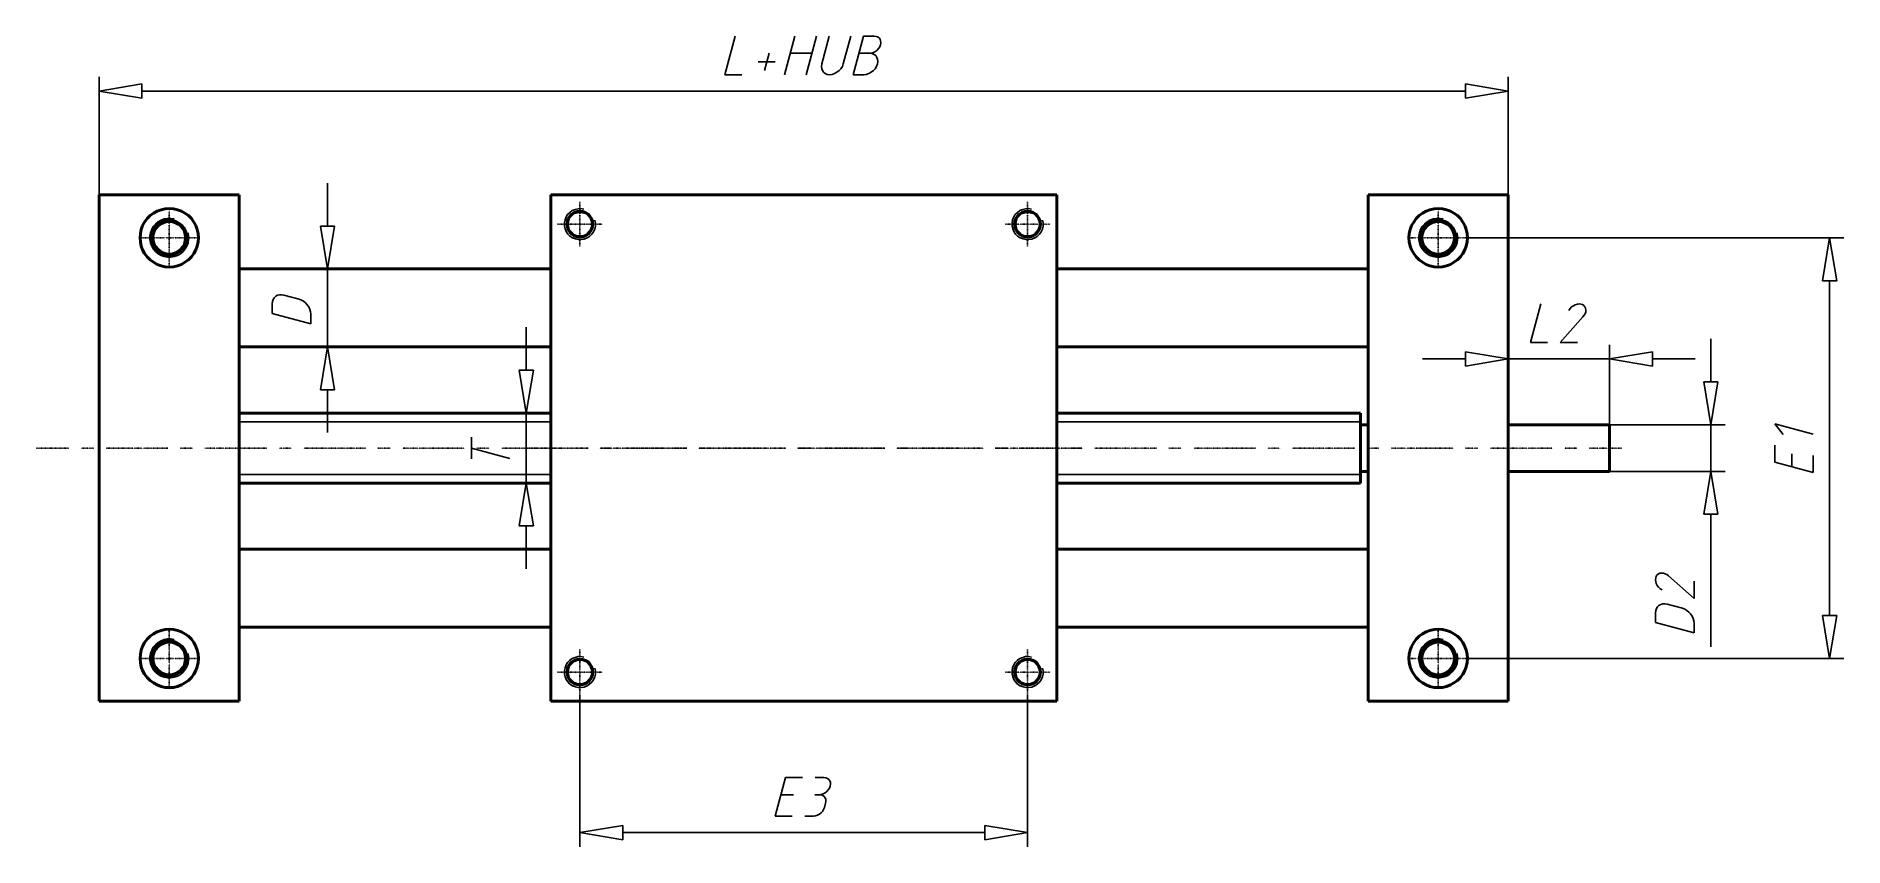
# Model space of a CAD drawing. Header units: millimetres. Extents: x -5579 to 5437, y -2446 to 2491.
import ezdxf

# ---------------------------------------------------------------- set-up
doc = ezdxf.new("R2010")
doc.units = ezdxf.units.MM
doc.linetypes.add('Center', pattern=[1.5, 0.45, -0.5, 0.05, -0.5])
for name, color, linetype, lineweight in [('attrib', 7, 'Continuous', 35), ('center', 4, 'Center', 25), ('dimension', 7, 'Continuous', 25), ('thread', 7, 'Continuous', 25), ('vis', 7, 'Continuous', 50)]:
    doc.layers.add(name, color=color, linetype=linetype, lineweight=lineweight)

msp = doc.modelspace()

# ---------------------------------------------------------------- linework, layer by layer
at = {"layer": 'center'}
for p, q in [((-4768, 1450), (-4768, 1077)), ((-2265, 1483), (-2265, 1209)), ((463, 1483), (463, 1209)), ((2965, 1450), (2965, 1077)), ((-2128, 1346), (-2402, 1346)), ((600, 1346), (326, 1346)), ((-4581, 1263), (-4955, 1263)), ((3152, 1263), (2778, 1263)), ((-5379, -18), (-5579, -18)), ((-5228, -18), (-5304, -18)), ((-4776, -18), (-5153, -18)), ((-4626, -18), (-4701, -18)), ((-4174, -18), (-4551, -18)), ((-4023, -18), (-4099, -18)), ((-3571, -18), (-3948, -18)), ((-3421, -18), (-3496, -18)), ((-2969, -18), (-3345, -18)), ((-2818, -18), (-2894, -18)), ((-2366, -18), (-2743, -18)), ((-2219, -18), (-2597, -18)), ((-2216, -18), (-2291, -18)), ((-2069, -18), (-2144, -18)), ((-1764, -18), (-2140, -18)), ((-1617, -18), (-1993, -18)), ((-1613, -18), (-1689, -18)), ((-1466, -18), (-1542, -18)), ((-1161, -18), (-1538, -18)), ((-1014, -18), (-1391, -18)), ((-1011, -18), (-1086, -18)), ((-864, -18), (-939, -18)), ((-559, -18), (-935, -18)), ((-412, -18), (-788, -18)), ((-408, -18), (-484, -18)), ((-261, -18), (-336, -18)), ((44, -18), (-333, -18)), ((191, -18), (-186, -18)), ((194, -18), (119, -18)), ((341, -18), (266, -18)), ((646, -18), (270, -18)), ((795, -18), (417, -18)), ((797, -18), (722, -18)), ((1249, -18), (872, -18)), ((1399, -18), (1324, -18)), ((1851, -18), (1475, -18)), ((2002, -18), (1927, -18)), ((2454, -18), (2077, -18)), ((2604, -18), (2529, -18)), ((3056, -18), (2680, -18)), ((3207, -18), (3132, -18)), ((3659, -18), (3282, -18)), ((3809, -18), (3734, -18)), ((4085, -18), (3885, -18)), ((-4768, -1112), (-4768, -1485)), ((2965, -1112), (2965, -1485)), ((-4581, -1299), (-4955, -1299)), ((-2265, -1245), (-2265, -1519)), ((463, -1245), (463, -1519)), ((3152, -1299), (2778, -1299)), ((-2128, -1382), (-2402, -1382)), ((600, -1382), (326, -1382))]:
    msp.add_line(p, q, dxfattribs=at)
at = {"layer": 'dimension'}
for p, q in [((-1383, 2256), (-1320, 2491)), ((-955, 2491), (-1018, 2256)), ((-887, 2256), (-824, 2491)), ((-791, 2322), (-746, 2491)), ((-615, 2491), (-661, 2322)), ((-600, 2256), (-537, 2491)), ((-537, 2491), (-472, 2491)), ((-472, 2491), (-461, 2490)), ((-461, 2490), (-451, 2486)), ((-451, 2486), (-442, 2480)), ((-438, 2427), (-445, 2416)), ((-442, 2480), (-436, 2472)), ((-434, 2439), (-438, 2427)), ((-436, 2472), (-433, 2462)), ((-432, 2451), (-434, 2439)), ((-433, 2462), (-432, 2451)), ((-1075, 2335), (-1179, 2335)), ((-1113, 2387), (-1141, 2282)), ((-852, 2387), (-983, 2387)), ((-794, 2307), (-791, 2322)), ((-661, 2322), (-666, 2307)), ((-565, 2387), (-500, 2387)), ((-488, 2388), (-500, 2387)), ((-500, 2387), (-486, 2385)), ((-476, 2392), (-488, 2388)), ((-486, 2385), (-473, 2380)), ((-464, 2398), (-476, 2392)), ((-473, 2380), (-463, 2373)), ((-454, 2406), (-464, 2398)), ((-463, 2373), (-455, 2362)), ((-452, 2322), (-458, 2307)), ((-455, 2362), (-451, 2350)), ((-445, 2416), (-454, 2406)), ((-450, 2336), (-452, 2322)), ((-451, 2350), (-450, 2336)), ((-5195, 2243), (-5195, 1524)), ((-1279, 2256), (-1383, 2256)), ((-792, 2293), (-794, 2307)), ((-788, 2281), (-792, 2293)), ((-780, 2271), (-788, 2281)), ((-770, 2263), (-780, 2271)), ((-758, 2258), (-770, 2263)), ((-744, 2256), (-758, 2258)), ((-729, 2258), (-744, 2256)), ((-714, 2263), (-729, 2258)), ((-699, 2271), (-714, 2263)), ((-686, 2281), (-699, 2271)), ((-675, 2293), (-686, 2281)), ((-666, 2307), (-675, 2293)), ((-535, 2256), (-600, 2256)), ((-520, 2258), (-535, 2256)), ((-505, 2263), (-520, 2258)), ((-490, 2271), (-505, 2263)), ((-477, 2281), (-490, 2271)), ((-466, 2293), (-477, 2281)), ((-458, 2307), (-466, 2293)), ((3392, 2243), (3392, 1524)), ((-4934, 2200), (-5195, 2157)), ((-5195, 2157), (-4934, 2113)), ((-4934, 2113), (-4934, 2200)), ((3131, 2157), (-4934, 2157)), ((3392, 2157), (3131, 2200)), ((3131, 2200), (3131, 2113)), ((3131, 2113), (3392, 2157)), ((-3803, 1595), (-3803, 1334)), ((-3846, 1334), (-3803, 1074)), ((-3760, 1334), (-3846, 1334)), ((-3803, 1074), (-3760, 1334)), ((5437, 1263), (3152, 1263)), ((5350, 1263), (5307, 1002)), ((5394, 1002), (5350, 1263)), ((-3716, 1074), (-4010, 1074)), ((-3803, 599), (-3803, 1074)), ((5307, 1002), (5394, 1002)), ((5350, -1038), (5350, 1002)), ((-4139, 875), (-4135, 887)), ((-4135, 887), (-4128, 898)), ((-4128, 898), (-4119, 907)), ((-4119, 907), (-4109, 913)), ((-4109, 913), (-4096, 916)), ((-4096, 916), (-4083, 916)), ((-4083, 916), (-4069, 914)), ((-4069, 914), (-3977, 890)), ((-3977, 890), (-3963, 884)), ((-3963, 884), (-3950, 877)), ((-4140, 861), (-4139, 875)), ((-4140, 803), (-4140, 861)), ((-3906, 740), (-4140, 803)), ((-3950, 877), (-3937, 867)), ((-3937, 867), (-3927, 855)), ((-3927, 855), (-3918, 842)), ((-3918, 842), (-3911, 827)), ((-3911, 827), (-3907, 813)), ((-3907, 813), (-3906, 799)), ((-3906, 799), (-3906, 740)), ((3527, 625), (3590, 860)), ((3709, 625), (3847, 781)), ((3762, 821), (3769, 832)), ((3769, 832), (3778, 842)), ((3778, 842), (3789, 849)), ((3789, 849), (3800, 855)), ((3800, 855), (3813, 859)), ((3813, 859), (3824, 860)), ((3824, 860), (3835, 859)), ((3835, 859), (3845, 856)), ((3845, 856), (3853, 850)), ((3855, 791), (3847, 781)), ((3853, 850), (3859, 843)), ((3860, 801), (3855, 791)), ((3859, 843), (3863, 834)), ((3864, 812), (3860, 801)), ((3863, 834), (3865, 823)), ((3865, 823), (3864, 812)), ((-2593, 718), (-2593, 457)), ((-3716, 599), (-4010, 599)), ((-3846, 338), (-3803, 599)), ((-3760, 338), (-3803, 599)), ((3131, 569), (3392, 525)), ((3131, 569), (3131, 482)), ((3392, 612), (3392, 484)), ((3631, 625), (3527, 625)), ((3814, 625), (3709, 625)), ((4009, 612), (4009, 125)), ((4270, 569), (4009, 525)), ((4270, 482), (4270, 569)), ((4627, 647), (4627, 386)), ((-2636, 457), (-2593, 196)), ((-2549, 457), (-2636, 457)), ((-2549, 457), (-2593, 196)), ((2870, 525), (3131, 525)), ((3131, 482), (3392, 525)), ((3392, 525), (4009, 525)), ((4009, 525), (4270, 482)), ((4531, 525), (4270, 525)), ((-3846, 338), (-3760, 338)), ((-3803, 77), (-3803, 338)), ((4583, 386), (4627, 125)), ((4670, 386), (4583, 386)), ((4670, 386), (4627, 125)), ((-2679, 196), (-2546, 196)), ((-2593, 196), (-2593, -231)), ((4714, 125), (4009, 125)), ((4627, 125), (4627, -160)), ((5016, 131), (5250, 68)), ((5068, 65), (5016, 131)), ((-2927, 48), (-2927, -83)), ((5016, 1), (5016, -104)), ((-2927, -18), (-2692, -81)), ((5016, -104), (5250, -167)), ((5120, -132), (5120, -53)), ((5250, -167), (5250, -62)), ((4714, -160), (4009, -160)), ((4627, -160), (4583, -421)), ((4670, -421), (4627, -160)), ((-2679, -231), (-2546, -231)), ((-2593, -231), (-2636, -492)), ((-2549, -492), (-2593, -231)), ((4583, -421), (4670, -421)), ((4627, -1229), (4627, -421)), ((-2636, -492), (-2549, -492)), ((-2593, -753), (-2593, -492)), ((4289, -819), (4291, -808)), ((4291, -831), (4289, -819)), ((4291, -808), (4294, -798)), ((4294, -843), (4291, -831)), ((4294, -798), (4300, -790)), ((4300, -854), (4294, -843)), ((4300, -790), (4307, -784)), ((4308, -865), (4300, -854)), ((4307, -784), (4316, -780)), ((4318, -874), (4308, -865)), ((4316, -780), (4326, -779)), ((4329, -881), (4318, -874)), ((4326, -779), (4337, -779)), ((4337, -779), (4348, -783)), ((4348, -783), (4359, -788)), ((4359, -788), (4369, -796)), ((4524, -934), (4369, -796)), ((4524, -829), (4524, -934)), ((4295, -995), (4302, -984)), ((4302, -984), (4310, -976)), ((4310, -976), (4321, -970)), ((4321, -970), (4334, -966)), ((4334, -966), (4347, -966)), ((4347, -966), (4361, -968)), ((4361, -968), (4453, -993)), ((4289, -1021), (4291, -1007)), ((4289, -1080), (4289, -1021)), ((4524, -1143), (4289, -1080)), ((4291, -1007), (4295, -995)), ((4453, -993), (4467, -998)), ((4467, -998), (4480, -1006)), ((4480, -1006), (4492, -1016)), ((4492, -1016), (4503, -1027)), ((4503, -1027), (4512, -1041)), ((4512, -1041), (4519, -1055)), ((4519, -1055), (4523, -1069)), ((4523, -1069), (4524, -1084)), ((4524, -1084), (4524, -1143)), ((5307, -1038), (5350, -1299)), ((5394, -1038), (5307, -1038)), ((5350, -1299), (5394, -1038)), ((5437, -1299), (3152, -1299)), ((-2265, -2446), (-2265, -1519)), ((463, -2446), (463, -1519)), ((-1013, -2024), (-1076, -2259)), ((-909, -2024), (-1013, -2024)), ((-779, -2024), (-831, -2024)), ((-779, -2024), (-767, -2026)), ((-767, -2026), (-757, -2030)), ((-757, -2030), (-749, -2036)), ((-745, -2088), (-752, -2099)), ((-749, -2036), (-743, -2044)), ((-740, -2077), (-745, -2088)), ((-743, -2044), (-739, -2054)), ((-739, -2065), (-740, -2077)), ((-739, -2054), (-739, -2065)), ((-1041, -2129), (-963, -2129)), ((-833, -2129), (-807, -2129)), ((-795, -2128), (-807, -2129)), ((-807, -2129), (-795, -2130)), ((-782, -2124), (-795, -2128)), ((-795, -2130), (-785, -2134)), ((-785, -2134), (-777, -2140)), ((-771, -2117), (-782, -2124)), ((-777, -2140), (-771, -2148)), ((-775, -2207), (-768, -2181)), ((-760, -2109), (-771, -2117)), ((-771, -2148), (-767, -2158)), ((-766, -2169), (-768, -2181)), ((-767, -2158), (-766, -2169)), ((-752, -2099), (-760, -2109)), ((-1076, -2259), (-972, -2259)), ((-894, -2259), (-841, -2259)), ((-829, -2258), (-841, -2259)), ((-817, -2254), (-829, -2258)), ((-806, -2248), (-817, -2254)), ((-795, -2240), (-806, -2248)), ((-787, -2230), (-795, -2240)), ((-780, -2219), (-787, -2230)), ((-775, -2207), (-780, -2219)), ((-2004, -2316), (-2265, -2359)), ((-2265, -2359), (-2004, -2403)), ((-2004, -2403), (-2004, -2316)), ((202, -2359), (-2004, -2359)), ((463, -2359), (202, -2316)), ((202, -2316), (202, -2403)), ((202, -2403), (463, -2359))]:
    msp.add_line(p, q, dxfattribs=at)
at = {"layer": 'thread'}
for p, q in [((-2312, 1429), (-2295, 1436)), ((-2295, 1436), (-2277, 1440)), ((-2277, 1440), (-2259, 1441)), ((-2259, 1441), (-2241, 1438)), ((416, 1429), (433, 1436)), ((433, 1436), (451, 1440)), ((451, 1440), (469, 1441)), ((469, 1441), (487, 1438)), ((-4875, 1313), (-4865, 1331)), ((-4865, 1331), (-4852, 1347)), ((-4852, 1347), (-4836, 1360)), ((-4836, 1360), (-4818, 1371)), ((-4818, 1371), (-4799, 1378)), ((-4799, 1378), (-4778, 1381)), ((-4778, 1381), (-4758, 1381)), ((-4758, 1381), (-4737, 1378)), ((-2360, 1355), (-2356, 1373)), ((-2360, 1336), (-2360, 1355)), ((-2356, 1318), (-2360, 1336)), ((-2356, 1373), (-2350, 1390)), ((-2350, 1390), (-2340, 1405)), ((-2340, 1405), (-2327, 1418)), ((-2327, 1418), (-2312, 1429)), ((-2171, 1334), (-2175, 1316)), ((-2174, 1371), (-2171, 1353)), ((-2171, 1353), (-2171, 1334)), ((368, 1355), (371, 1373)), ((368, 1336), (368, 1355)), ((372, 1318), (368, 1336)), ((371, 1373), (378, 1390)), ((378, 1390), (388, 1405)), ((388, 1405), (401, 1418)), ((401, 1418), (416, 1429)), ((557, 1334), (553, 1316)), ((554, 1371), (557, 1353)), ((557, 1353), (557, 1334)), ((2858, 1313), (2868, 1331)), ((2868, 1331), (2881, 1347)), ((2881, 1347), (2897, 1360)), ((2897, 1360), (2915, 1371)), ((2915, 1371), (2935, 1378)), ((2935, 1378), (2955, 1381)), ((2955, 1381), (2976, 1381)), ((2976, 1381), (2996, 1378)), ((-4886, 1274), (-4882, 1294)), ((-4886, 1253), (-4886, 1274)), ((-4882, 1233), (-4886, 1253)), ((-4882, 1294), (-4875, 1313)), ((-4875, 1213), (-4882, 1233)), ((-4865, 1195), (-4875, 1213)), ((-4660, 1213), (-4671, 1195)), ((-4653, 1233), (-4660, 1213)), ((-4653, 1294), (-4650, 1274)), ((-4650, 1253), (-4653, 1233)), ((-4650, 1274), (-4650, 1253)), ((-2349, 1301), (-2356, 1318)), ((-2339, 1286), (-2349, 1301)), ((-2326, 1273), (-2339, 1286)), ((-2310, 1263), (-2326, 1273)), ((-2293, 1256), (-2310, 1263)), ((-2275, 1252), (-2293, 1256)), ((-2257, 1252), (-2275, 1252)), ((-2239, 1255), (-2257, 1252)), ((-2222, 1262), (-2239, 1255)), ((-2206, 1272), (-2222, 1262)), ((-2193, 1285), (-2206, 1272)), ((-2183, 1300), (-2193, 1285)), ((-2175, 1316), (-2183, 1300)), ((379, 1301), (372, 1318)), ((389, 1286), (379, 1301)), ((402, 1273), (389, 1286)), ((418, 1263), (402, 1273)), ((435, 1256), (418, 1263)), ((453, 1252), (435, 1256)), ((471, 1252), (453, 1252)), ((489, 1255), (471, 1252)), ((506, 1262), (489, 1255)), ((521, 1272), (506, 1262)), ((535, 1285), (521, 1272)), ((545, 1300), (535, 1285)), ((553, 1316), (545, 1300)), ((2847, 1274), (2851, 1294)), ((2847, 1253), (2847, 1274)), ((2851, 1233), (2847, 1253)), ((2851, 1294), (2858, 1313)), ((2858, 1213), (2851, 1233)), ((2868, 1195), (2858, 1213)), ((3073, 1213), (3062, 1195)), ((3080, 1233), (3073, 1213)), ((3080, 1294), (3083, 1274)), ((3083, 1253), (3080, 1233)), ((3083, 1274), (3083, 1253)), ((-4852, 1179), (-4865, 1195)), ((-4836, 1166), (-4852, 1179)), ((-4818, 1156), (-4836, 1166)), ((-4799, 1149), (-4818, 1156)), ((-4778, 1145), (-4799, 1149)), ((-4758, 1145), (-4778, 1145)), ((-4737, 1149), (-4758, 1145)), ((-4718, 1156), (-4737, 1149)), ((-4700, 1166), (-4718, 1156)), ((-4684, 1179), (-4700, 1166)), ((-4671, 1195), (-4684, 1179)), ((2881, 1179), (2868, 1195)), ((2897, 1166), (2881, 1179)), ((2915, 1156), (2897, 1166)), ((2935, 1149), (2915, 1156)), ((2955, 1145), (2935, 1149)), ((2976, 1145), (2955, 1145)), ((2996, 1149), (2976, 1145)), ((3015, 1156), (2996, 1149)), ((3033, 1166), (3015, 1156)), ((3049, 1179), (3033, 1166)), ((3062, 1195), (3049, 1179)), ((-2443, 142), (-4341, 142)), ((2491, 142), (641, 142)), ((-2443, -178), (-4341, -178)), ((2491, -178), (641, -178)), ((-4852, -1215), (-4836, -1201)), ((-4836, -1201), (-4818, -1191)), ((-4818, -1191), (-4799, -1184)), ((-4799, -1184), (-4778, -1180)), ((-4778, -1180), (-4758, -1180)), ((-4758, -1180), (-4737, -1184)), ((2881, -1215), (2897, -1201)), ((2897, -1201), (2915, -1191)), ((2915, -1191), (2935, -1184)), ((2935, -1184), (2955, -1180)), ((2955, -1180), (2976, -1180)), ((2976, -1180), (2996, -1184)), ((-4886, -1288), (-4882, -1268)), ((-4886, -1309), (-4886, -1288)), ((-4882, -1329), (-4886, -1309)), ((-4882, -1268), (-4875, -1248)), ((-4875, -1248), (-4865, -1231)), ((-4865, -1231), (-4852, -1215)), ((-4653, -1268), (-4650, -1288)), ((-4650, -1309), (-4653, -1329)), ((-4650, -1288), (-4650, -1309)), ((-2340, -1323), (-2327, -1310)), ((-2327, -1310), (-2312, -1299)), ((-2312, -1299), (-2295, -1292)), ((-2295, -1292), (-2277, -1287)), ((-2277, -1287), (-2259, -1287)), ((-2259, -1287), (-2241, -1290)), ((388, -1323), (401, -1310)), ((401, -1310), (416, -1299)), ((416, -1299), (433, -1292)), ((433, -1292), (451, -1287)), ((451, -1287), (469, -1287)), ((469, -1287), (487, -1290)), ((2847, -1288), (2851, -1268)), ((2847, -1309), (2847, -1288)), ((2851, -1329), (2847, -1309)), ((2851, -1268), (2858, -1248)), ((2858, -1248), (2868, -1231)), ((2868, -1231), (2881, -1215)), ((3080, -1268), (3083, -1288)), ((3083, -1309), (3080, -1329)), ((3083, -1288), (3083, -1309)), ((-4875, -1349), (-4882, -1329)), ((-4865, -1367), (-4875, -1349)), ((-4852, -1382), (-4865, -1367)), ((-4836, -1396), (-4852, -1382)), ((-4818, -1406), (-4836, -1396)), ((-4799, -1413), (-4818, -1406)), ((-4778, -1417), (-4799, -1413)), ((-4758, -1417), (-4778, -1417)), ((-4737, -1413), (-4758, -1417)), ((-4718, -1406), (-4737, -1413)), ((-4700, -1396), (-4718, -1406)), ((-4684, -1382), (-4700, -1396)), ((-4671, -1367), (-4684, -1382)), ((-4660, -1349), (-4671, -1367)), ((-4653, -1329), (-4660, -1349)), ((-2360, -1373), (-2356, -1355)), ((-2360, -1392), (-2360, -1373)), ((-2356, -1410), (-2360, -1392)), ((-2356, -1355), (-2350, -1338)), ((-2349, -1427), (-2356, -1410)), ((-2350, -1338), (-2340, -1323)), ((-2339, -1442), (-2349, -1427)), ((-2183, -1428), (-2193, -1443)), ((-2175, -1411), (-2183, -1428)), ((-2171, -1394), (-2175, -1411)), ((-2174, -1357), (-2171, -1375)), ((-2171, -1375), (-2171, -1394)), ((368, -1373), (371, -1355)), ((368, -1392), (368, -1373)), ((372, -1410), (368, -1392)), ((371, -1355), (378, -1338)), ((379, -1427), (372, -1410)), ((378, -1338), (388, -1323)), ((389, -1442), (379, -1427)), ((545, -1428), (535, -1443)), ((553, -1411), (545, -1428)), ((557, -1394), (553, -1411)), ((554, -1357), (557, -1375)), ((557, -1375), (557, -1394)), ((2858, -1349), (2851, -1329)), ((2868, -1367), (2858, -1349)), ((2881, -1382), (2868, -1367)), ((2897, -1396), (2881, -1382)), ((2915, -1406), (2897, -1396)), ((2935, -1413), (2915, -1406)), ((2955, -1417), (2935, -1413)), ((2976, -1417), (2955, -1417)), ((2996, -1413), (2976, -1417)), ((3015, -1406), (2996, -1413)), ((3033, -1396), (3015, -1406)), ((3049, -1382), (3033, -1396)), ((3062, -1367), (3049, -1382)), ((3073, -1349), (3062, -1367)), ((3080, -1329), (3073, -1349)), ((-2326, -1455), (-2339, -1442)), ((-2310, -1465), (-2326, -1455)), ((-2293, -1472), (-2310, -1465)), ((-2275, -1476), (-2293, -1472)), ((-2257, -1476), (-2275, -1476)), ((-2239, -1473), (-2257, -1476)), ((-2222, -1466), (-2239, -1473)), ((-2206, -1456), (-2222, -1466)), ((-2193, -1443), (-2206, -1456)), ((402, -1455), (389, -1442)), ((418, -1465), (402, -1455)), ((435, -1472), (418, -1465)), ((453, -1476), (435, -1472)), ((471, -1476), (453, -1476)), ((489, -1473), (471, -1476)), ((506, -1466), (489, -1473)), ((521, -1456), (506, -1466)), ((535, -1443), (521, -1456))]:
    msp.add_line(p, q, dxfattribs=at)
at = {"layer": 'vis'}
for p, q in [((-4341, 1524), (-5195, 1524)), ((-5195, 1524), (-5195, -1559)), ((-4842, 1425), (-4818, 1434)), ((-4818, 1434), (-4793, 1439)), ((-4793, 1439), (-4768, 1441)), ((-4768, 1441), (-4743, 1439)), ((-4743, 1439), (-4718, 1434)), ((-4718, 1434), (-4694, 1425)), ((-4341, -1559), (-4341, 1524)), ((641, 1524), (-2443, 1524)), ((-2443, 1524), (-2443, -1559)), ((641, -1559), (641, 1524)), ((2538, 1524), (2538, -1559)), ((3392, 1524), (2538, 1524)), ((2891, 1425), (2915, 1434)), ((2915, 1434), (2940, 1439)), ((2940, 1439), (2965, 1441)), ((2965, 1441), (2991, 1439)), ((2991, 1439), (3015, 1434)), ((3015, 1434), (3039, 1425)), ((3392, -1559), (3392, 1524)), ((-4939, 1313), (-4930, 1337)), ((-4930, 1337), (-4918, 1359)), ((-4918, 1359), (-4902, 1380)), ((-4902, 1380), (-4884, 1398)), ((-4884, 1398), (-4864, 1413)), ((-4866, 1304), (-4857, 1323)), ((-4864, 1413), (-4842, 1425)), ((-4857, 1323), (-4843, 1339)), ((-4850, 1319), (-4838, 1334)), ((-4843, 1339), (-4827, 1352)), ((-4838, 1334), (-4823, 1346)), ((-4827, 1352), (-4809, 1362)), ((-4823, 1346), (-4806, 1355)), ((-4809, 1362), (-4789, 1368)), ((-4806, 1355), (-4787, 1361)), ((-4789, 1368), (-4768, 1370)), ((-4787, 1361), (-4768, 1363)), ((-4768, 1370), (-4747, 1368)), ((-4768, 1363), (-4748, 1361)), ((-4748, 1361), (-4730, 1355)), ((-4747, 1368), (-4727, 1362)), ((-4730, 1355), (-4713, 1346)), ((-4727, 1362), (-4709, 1352)), ((-4713, 1346), (-4698, 1334)), ((-4709, 1352), (-4692, 1339)), ((-4698, 1334), (-4685, 1319)), ((-4694, 1425), (-4672, 1413)), ((-4692, 1339), (-4679, 1323)), ((-4679, 1323), (-4669, 1304)), ((-4672, 1413), (-4651, 1398)), ((-4651, 1398), (-4633, 1380)), ((-4633, 1380), (-4618, 1359)), ((-4618, 1359), (-4606, 1337)), ((-4606, 1337), (-4597, 1313)), ((-2344, 1346), (-2342, 1364)), ((-2342, 1329), (-2344, 1346)), ((-2342, 1364), (-2336, 1381)), ((-2336, 1312), (-2342, 1329)), ((-2341, 1346), (-2339, 1363)), ((-2339, 1329), (-2341, 1346)), ((-2339, 1363), (-2334, 1379)), ((-2334, 1313), (-2339, 1329)), ((-2336, 1381), (-2327, 1395)), ((-2334, 1379), (-2325, 1394)), ((-2327, 1395), (-2314, 1408)), ((-2325, 1394), (-2313, 1406)), ((-2314, 1408), (-2300, 1417)), ((-2313, 1406), (-2298, 1415)), ((-2300, 1417), (-2283, 1423)), ((-2298, 1415), (-2282, 1420)), ((-2283, 1423), (-2265, 1425)), ((-2282, 1420), (-2265, 1422)), ((-2265, 1425), (-2248, 1423)), ((-2265, 1422), (-2248, 1420)), ((-2248, 1423), (-2231, 1417)), ((-2248, 1420), (-2232, 1415)), ((-2232, 1415), (-2218, 1406)), ((-2231, 1417), (-2216, 1408)), ((-2218, 1406), (-2206, 1394)), ((-2216, 1408), (-2204, 1395)), ((-2206, 1394), (-2197, 1379)), ((-2204, 1395), (-2194, 1381)), ((-2197, 1379), (-2191, 1363)), ((-2191, 1329), (-2197, 1313)), ((-2194, 1381), (-2188, 1364)), ((-2188, 1329), (-2194, 1312)), ((-2191, 1363), (-2189, 1346)), ((-2189, 1346), (-2191, 1329)), ((-2188, 1364), (-2186, 1346)), ((-2186, 1346), (-2188, 1329)), ((384, 1346), (386, 1364)), ((386, 1329), (384, 1346)), ((386, 1364), (392, 1381)), ((392, 1312), (386, 1329)), ((387, 1346), (389, 1363)), ((389, 1329), (387, 1346)), ((389, 1363), (394, 1379)), ((394, 1313), (389, 1329)), ((392, 1381), (401, 1395)), ((394, 1379), (403, 1394)), ((401, 1395), (413, 1408)), ((403, 1394), (415, 1406)), ((413, 1408), (428, 1417)), ((415, 1406), (430, 1415)), ((428, 1417), (445, 1423)), ((430, 1415), (446, 1420)), ((445, 1423), (463, 1425)), ((446, 1420), (463, 1422)), ((463, 1425), (480, 1423)), ((463, 1422), (480, 1420)), ((480, 1423), (497, 1417)), ((480, 1420), (496, 1415)), ((496, 1415), (510, 1406)), ((497, 1417), (512, 1408)), ((510, 1406), (522, 1394)), ((512, 1408), (524, 1395)), ((522, 1394), (531, 1379)), ((524, 1395), (534, 1381)), ((531, 1379), (537, 1363)), ((537, 1329), (531, 1313)), ((534, 1381), (540, 1364)), ((540, 1329), (534, 1312)), ((537, 1363), (539, 1346)), ((539, 1346), (537, 1329)), ((540, 1364), (541, 1346)), ((541, 1346), (540, 1329)), ((2795, 1313), (2803, 1337)), ((2803, 1337), (2816, 1359)), ((2816, 1359), (2831, 1380)), ((2831, 1380), (2849, 1398)), ((2849, 1398), (2869, 1413)), ((2867, 1304), (2876, 1323)), ((2869, 1413), (2891, 1425)), ((2876, 1323), (2890, 1339)), ((2883, 1319), (2895, 1334)), ((2890, 1339), (2906, 1352)), ((2895, 1334), (2910, 1346)), ((2906, 1352), (2924, 1362)), ((2910, 1346), (2927, 1355)), ((2924, 1362), (2944, 1368)), ((2927, 1355), (2946, 1361)), ((2944, 1368), (2965, 1370)), ((2946, 1361), (2965, 1363)), ((2965, 1370), (2986, 1368)), ((2965, 1363), (2985, 1361)), ((2985, 1361), (3003, 1355)), ((2986, 1368), (3006, 1362)), ((3003, 1355), (3020, 1346)), ((3006, 1362), (3025, 1352)), ((3020, 1346), (3035, 1334)), ((3025, 1352), (3041, 1339)), ((3035, 1334), (3048, 1319)), ((3039, 1425), (3061, 1413)), ((3041, 1339), (3054, 1323)), ((3054, 1323), (3064, 1304)), ((3061, 1413), (3082, 1398)), ((3082, 1398), (3100, 1380)), ((3100, 1380), (3115, 1359)), ((3115, 1359), (3127, 1337)), ((3127, 1337), (3136, 1313)), ((-4946, 1263), (-4944, 1289)), ((-4944, 1238), (-4946, 1263)), ((-4944, 1289), (-4939, 1313)), ((-4939, 1213), (-4944, 1238)), ((-4930, 1189), (-4939, 1213)), ((-4875, 1263), (-4873, 1284)), ((-4873, 1242), (-4875, 1263)), ((-4873, 1284), (-4866, 1304)), ((-4866, 1222), (-4873, 1242)), ((-4867, 1263), (-4865, 1283)), ((-4865, 1244), (-4867, 1263)), ((-4857, 1204), (-4866, 1222)), ((-4865, 1283), (-4860, 1301)), ((-4860, 1225), (-4865, 1244)), ((-4860, 1301), (-4850, 1319)), ((-4850, 1208), (-4860, 1225)), ((-4685, 1319), (-4676, 1301)), ((-4676, 1225), (-4685, 1208)), ((-4669, 1222), (-4679, 1204)), ((-4676, 1301), (-4670, 1283)), ((-4670, 1244), (-4676, 1225)), ((-4670, 1283), (-4669, 1263)), ((-4669, 1263), (-4670, 1244)), ((-4669, 1304), (-4663, 1284)), ((-4663, 1242), (-4669, 1222)), ((-4663, 1284), (-4661, 1263)), ((-4661, 1263), (-4663, 1242)), ((-4597, 1213), (-4606, 1189)), ((-4597, 1313), (-4592, 1289)), ((-4592, 1238), (-4597, 1213)), ((-4592, 1289), (-4590, 1263)), ((-4590, 1263), (-4592, 1238)), ((-2327, 1297), (-2336, 1312)), ((-2325, 1299), (-2334, 1313)), ((-2314, 1285), (-2327, 1297)), ((-2313, 1287), (-2325, 1299)), ((-2300, 1275), (-2314, 1285)), ((-2298, 1278), (-2313, 1287)), ((-2283, 1269), (-2300, 1275)), ((-2282, 1272), (-2298, 1278)), ((-2265, 1267), (-2283, 1269)), ((-2265, 1270), (-2282, 1272)), ((-2248, 1272), (-2265, 1270)), ((-2248, 1269), (-2265, 1267)), ((-2232, 1278), (-2248, 1272)), ((-2231, 1275), (-2248, 1269)), ((-2218, 1287), (-2232, 1278)), ((-2216, 1285), (-2231, 1275)), ((-2206, 1299), (-2218, 1287)), ((-2204, 1297), (-2216, 1285)), ((-2197, 1313), (-2206, 1299)), ((-2194, 1312), (-2204, 1297)), ((401, 1297), (392, 1312)), ((403, 1299), (394, 1313)), ((413, 1285), (401, 1297)), ((415, 1287), (403, 1299)), ((428, 1275), (413, 1285)), ((430, 1278), (415, 1287)), ((445, 1269), (428, 1275)), ((446, 1272), (430, 1278)), ((463, 1267), (445, 1269)), ((463, 1270), (446, 1272)), ((480, 1272), (463, 1270)), ((480, 1269), (463, 1267)), ((496, 1278), (480, 1272)), ((497, 1275), (480, 1269)), ((510, 1287), (496, 1278)), ((512, 1285), (497, 1275)), ((522, 1299), (510, 1287)), ((524, 1297), (512, 1285)), ((531, 1313), (522, 1299)), ((534, 1312), (524, 1297)), ((2787, 1263), (2789, 1289)), ((2789, 1238), (2787, 1263)), ((2789, 1289), (2795, 1313)), ((2795, 1213), (2789, 1238)), ((2803, 1189), (2795, 1213)), ((2858, 1263), (2861, 1284)), ((2861, 1242), (2858, 1263)), ((2861, 1284), (2867, 1304)), ((2867, 1222), (2861, 1242)), ((2866, 1263), (2868, 1283)), ((2868, 1244), (2866, 1263)), ((2876, 1204), (2867, 1222)), ((2868, 1283), (2873, 1301)), ((2873, 1225), (2868, 1244)), ((2873, 1301), (2883, 1319)), ((2883, 1208), (2873, 1225)), ((3048, 1319), (3057, 1301)), ((3057, 1225), (3048, 1208)), ((3064, 1222), (3054, 1204)), ((3057, 1301), (3063, 1283)), ((3063, 1244), (3057, 1225)), ((3063, 1283), (3065, 1263)), ((3065, 1263), (3063, 1244)), ((3064, 1304), (3070, 1284)), ((3070, 1242), (3064, 1222)), ((3070, 1284), (3072, 1263)), ((3072, 1263), (3070, 1242)), ((3136, 1213), (3127, 1189)), ((3136, 1313), (3141, 1289)), ((3141, 1238), (3136, 1213)), ((3141, 1289), (3143, 1263)), ((3143, 1263), (3141, 1238)), ((-4918, 1167), (-4930, 1189)), ((-4902, 1147), (-4918, 1167)), ((-4884, 1129), (-4902, 1147)), ((-4864, 1114), (-4884, 1129)), ((-4842, 1101), (-4864, 1114)), ((-4843, 1188), (-4857, 1204)), ((-4838, 1193), (-4850, 1208)), ((-4827, 1175), (-4843, 1188)), ((-4823, 1181), (-4838, 1193)), ((-4809, 1165), (-4827, 1175)), ((-4806, 1172), (-4823, 1181)), ((-4789, 1159), (-4809, 1165)), ((-4787, 1166), (-4806, 1172)), ((-4768, 1157), (-4789, 1159)), ((-4768, 1164), (-4787, 1166)), ((-4748, 1166), (-4768, 1164)), ((-4747, 1159), (-4768, 1157)), ((-4730, 1172), (-4748, 1166)), ((-4727, 1165), (-4747, 1159)), ((-4713, 1181), (-4730, 1172)), ((-4709, 1175), (-4727, 1165)), ((-4698, 1193), (-4713, 1181)), ((-4692, 1188), (-4709, 1175)), ((-4685, 1208), (-4698, 1193)), ((-4672, 1114), (-4694, 1101)), ((-4679, 1204), (-4692, 1188)), ((-4651, 1129), (-4672, 1114)), ((-4633, 1147), (-4651, 1129)), ((-4618, 1167), (-4633, 1147)), ((-4606, 1189), (-4618, 1167)), ((2816, 1167), (2803, 1189)), ((2831, 1147), (2816, 1167)), ((2849, 1129), (2831, 1147)), ((2869, 1114), (2849, 1129)), ((2891, 1101), (2869, 1114)), ((2890, 1188), (2876, 1204)), ((2895, 1193), (2883, 1208)), ((2906, 1175), (2890, 1188)), ((2910, 1181), (2895, 1193)), ((2924, 1165), (2906, 1175)), ((2927, 1172), (2910, 1181)), ((2944, 1159), (2924, 1165)), ((2946, 1166), (2927, 1172)), ((2965, 1157), (2944, 1159)), ((2965, 1164), (2946, 1166)), ((2985, 1166), (2965, 1164)), ((2986, 1159), (2965, 1157)), ((3003, 1172), (2985, 1166)), ((3006, 1165), (2986, 1159)), ((3020, 1181), (3003, 1172)), ((3025, 1175), (3006, 1165)), ((3035, 1193), (3020, 1181)), ((3041, 1188), (3025, 1175)), ((3048, 1208), (3035, 1193)), ((3061, 1114), (3039, 1101)), ((3054, 1204), (3041, 1188)), ((3082, 1129), (3061, 1114)), ((3100, 1147), (3082, 1129)), ((3115, 1167), (3100, 1147)), ((3127, 1189), (3115, 1167)), ((-4818, 1093), (-4842, 1101)), ((-4793, 1087), (-4818, 1093)), ((-4768, 1085), (-4793, 1087)), ((-4743, 1087), (-4768, 1085)), ((-4718, 1093), (-4743, 1087)), ((-4694, 1101), (-4718, 1093)), ((-4341, 1074), (-2443, 1074)), ((641, 1074), (2538, 1074)), ((2915, 1093), (2891, 1101)), ((2940, 1087), (2915, 1093)), ((2965, 1085), (2940, 1087)), ((2991, 1087), (2965, 1085)), ((3015, 1093), (2991, 1087)), ((3039, 1101), (3015, 1093)), ((-2443, 599), (-4341, 599)), ((2538, 599), (641, 599)), ((-4341, 196), (-2443, 196)), ((641, 196), (2491, 196)), ((2491, 196), (2491, -231)), ((2491, 125), (2538, 125)), ((3392, 125), (4009, 125)), ((4009, 125), (4009, -160)), ((2538, -160), (2491, -160)), ((4009, -160), (3392, -160)), ((-2443, -231), (-4341, -231)), ((2491, -231), (641, -231)), ((-4341, -634), (-2443, -634)), ((641, -634), (2538, -634)), ((-4930, -1225), (-4918, -1202)), ((-4918, -1202), (-4902, -1182)), ((-4902, -1182), (-4884, -1164)), ((-4884, -1164), (-4864, -1149)), ((-4864, -1149), (-4842, -1137)), ((-4843, -1223), (-4827, -1210)), ((-4842, -1137), (-4818, -1128)), ((-4827, -1210), (-4809, -1200)), ((-4823, -1216), (-4806, -1207)), ((-4818, -1128), (-4793, -1122)), ((-4809, -1200), (-4789, -1194)), ((-4806, -1207), (-4787, -1201)), ((-4793, -1122), (-4768, -1121)), ((-4789, -1194), (-4768, -1192)), ((-4787, -1201), (-4768, -1199)), ((-4768, -1121), (-4743, -1122)), ((-4768, -1192), (-4747, -1194)), ((-4768, -1199), (-4748, -1201)), ((-4748, -1201), (-4730, -1207)), ((-4747, -1194), (-4727, -1200)), ((-4743, -1122), (-4718, -1128)), ((-4730, -1207), (-4713, -1216)), ((-4727, -1200), (-4709, -1210)), ((-4718, -1128), (-4694, -1137)), ((-4709, -1210), (-4692, -1223)), ((-4694, -1137), (-4672, -1149)), ((-4672, -1149), (-4651, -1164)), ((-4651, -1164), (-4633, -1182)), ((-4633, -1182), (-4618, -1202)), ((-4618, -1202), (-4606, -1225)), ((-2443, -1109), (-4341, -1109)), ((2538, -1109), (641, -1109)), ((2803, -1225), (2816, -1202)), ((2816, -1202), (2831, -1182)), ((2831, -1182), (2849, -1164)), ((2849, -1164), (2869, -1149)), ((2869, -1149), (2891, -1137)), ((2890, -1223), (2906, -1210)), ((2891, -1137), (2915, -1128)), ((2906, -1210), (2924, -1200)), ((2910, -1216), (2927, -1207)), ((2915, -1128), (2940, -1122)), ((2924, -1200), (2944, -1194)), ((2927, -1207), (2946, -1201)), ((2940, -1122), (2965, -1121)), ((2944, -1194), (2965, -1192)), ((2946, -1201), (2965, -1199)), ((2965, -1121), (2991, -1122)), ((2965, -1192), (2986, -1194)), ((2965, -1199), (2985, -1201)), ((2985, -1201), (3003, -1207)), ((2986, -1194), (3006, -1200)), ((2991, -1122), (3015, -1128)), ((3003, -1207), (3020, -1216)), ((3006, -1200), (3025, -1210)), ((3015, -1128), (3039, -1137)), ((3025, -1210), (3041, -1223)), ((3039, -1137), (3061, -1149)), ((3061, -1149), (3082, -1164)), ((3082, -1164), (3100, -1182)), ((3100, -1182), (3115, -1202)), ((3115, -1202), (3127, -1225)), ((-4946, -1299), (-4944, -1273)), ((-4944, -1324), (-4946, -1299)), ((-4944, -1273), (-4939, -1248)), ((-4939, -1248), (-4930, -1225)), ((-4875, -1299), (-4873, -1278)), ((-4873, -1319), (-4875, -1299)), ((-4873, -1278), (-4866, -1258)), ((-4866, -1339), (-4873, -1319)), ((-4867, -1299), (-4865, -1279)), ((-4865, -1318), (-4867, -1299)), ((-4866, -1258), (-4857, -1239)), ((-4865, -1279), (-4860, -1261)), ((-4860, -1337), (-4865, -1318)), ((-4860, -1261), (-4850, -1243)), ((-4857, -1239), (-4843, -1223)), ((-4850, -1243), (-4838, -1228)), ((-4838, -1228), (-4823, -1216)), ((-4713, -1216), (-4698, -1228)), ((-4698, -1228), (-4685, -1243)), ((-4692, -1223), (-4679, -1239)), ((-4685, -1243), (-4676, -1261)), ((-4679, -1239), (-4669, -1258)), ((-4676, -1261), (-4670, -1279)), ((-4670, -1318), (-4676, -1337)), ((-4670, -1279), (-4669, -1299)), ((-4669, -1299), (-4670, -1318)), ((-4669, -1258), (-4663, -1278)), ((-4663, -1319), (-4669, -1339)), ((-4663, -1278), (-4661, -1299)), ((-4661, -1299), (-4663, -1319)), ((-4606, -1225), (-4597, -1248)), ((-4597, -1248), (-4592, -1273)), ((-4592, -1273), (-4590, -1299)), ((-4590, -1299), (-4592, -1324)), ((-2327, -1332), (-2314, -1320)), ((-2314, -1320), (-2300, -1311)), ((-2313, -1322), (-2298, -1313)), ((-2300, -1311), (-2283, -1305)), ((-2298, -1313), (-2282, -1308)), ((-2283, -1305), (-2265, -1303)), ((-2282, -1308), (-2265, -1306)), ((-2265, -1303), (-2248, -1305)), ((-2265, -1306), (-2248, -1308)), ((-2248, -1305), (-2231, -1311)), ((-2248, -1308), (-2232, -1313)), ((-2232, -1313), (-2218, -1322)), ((-2231, -1311), (-2216, -1320)), ((-2216, -1320), (-2204, -1332)), ((401, -1332), (413, -1320)), ((413, -1320), (428, -1311)), ((415, -1322), (430, -1313)), ((428, -1311), (445, -1305)), ((430, -1313), (446, -1308)), ((445, -1305), (463, -1303)), ((446, -1308), (463, -1306)), ((463, -1303), (480, -1305)), ((463, -1306), (480, -1308)), ((480, -1305), (497, -1311)), ((480, -1308), (496, -1313)), ((496, -1313), (510, -1322)), ((497, -1311), (512, -1320)), ((512, -1320), (524, -1332)), ((2787, -1299), (2789, -1273)), ((2789, -1324), (2787, -1299)), ((2789, -1273), (2795, -1248)), ((2795, -1248), (2803, -1225)), ((2858, -1299), (2861, -1278)), ((2861, -1319), (2858, -1299)), ((2861, -1278), (2867, -1258)), ((2867, -1339), (2861, -1319)), ((2866, -1299), (2868, -1279)), ((2868, -1318), (2866, -1299)), ((2867, -1258), (2876, -1239)), ((2868, -1279), (2873, -1261)), ((2873, -1337), (2868, -1318)), ((2873, -1261), (2883, -1243)), ((2876, -1239), (2890, -1223)), ((2883, -1243), (2895, -1228)), ((2895, -1228), (2910, -1216)), ((3020, -1216), (3035, -1228)), ((3035, -1228), (3048, -1243)), ((3041, -1223), (3054, -1239)), ((3048, -1243), (3057, -1261)), ((3054, -1239), (3064, -1258)), ((3057, -1261), (3063, -1279)), ((3063, -1318), (3057, -1337)), ((3063, -1279), (3065, -1299)), ((3065, -1299), (3063, -1318)), ((3064, -1258), (3070, -1278)), ((3070, -1319), (3064, -1339)), ((3070, -1278), (3072, -1299)), ((3072, -1299), (3070, -1319)), ((3127, -1225), (3136, -1248)), ((3136, -1248), (3141, -1273)), ((3141, -1273), (3143, -1299)), ((3143, -1299), (3141, -1324)), ((-4939, -1349), (-4944, -1324)), ((-4930, -1372), (-4939, -1349)), ((-4918, -1395), (-4930, -1372)), ((-4902, -1415), (-4918, -1395)), ((-4884, -1433), (-4902, -1415)), ((-4857, -1358), (-4866, -1339)), ((-4850, -1354), (-4860, -1337)), ((-4843, -1374), (-4857, -1358)), ((-4838, -1369), (-4850, -1354)), ((-4827, -1387), (-4843, -1374)), ((-4823, -1381), (-4838, -1369)), ((-4809, -1397), (-4827, -1387)), ((-4806, -1390), (-4823, -1381)), ((-4789, -1403), (-4809, -1397)), ((-4787, -1396), (-4806, -1390)), ((-4768, -1405), (-4789, -1403)), ((-4768, -1398), (-4787, -1396)), ((-4748, -1396), (-4768, -1398)), ((-4747, -1403), (-4768, -1405)), ((-4730, -1390), (-4748, -1396)), ((-4727, -1397), (-4747, -1403)), ((-4713, -1381), (-4730, -1390)), ((-4709, -1387), (-4727, -1397)), ((-4698, -1369), (-4713, -1381)), ((-4692, -1374), (-4709, -1387)), ((-4685, -1354), (-4698, -1369)), ((-4679, -1358), (-4692, -1374)), ((-4676, -1337), (-4685, -1354)), ((-4669, -1339), (-4679, -1358)), ((-4633, -1415), (-4651, -1433)), ((-4618, -1395), (-4633, -1415)), ((-4606, -1372), (-4618, -1395)), ((-4597, -1349), (-4606, -1372)), ((-4592, -1324), (-4597, -1349)), ((-2344, -1382), (-2342, -1364)), ((-2342, -1399), (-2344, -1382)), ((-2342, -1364), (-2336, -1347)), ((-2336, -1416), (-2342, -1399)), ((-2341, -1382), (-2339, -1365)), ((-2339, -1398), (-2341, -1382)), ((-2339, -1365), (-2334, -1349)), ((-2334, -1415), (-2339, -1398)), ((-2336, -1347), (-2327, -1332)), ((-2327, -1431), (-2336, -1416)), ((-2334, -1349), (-2325, -1334)), ((-2325, -1429), (-2334, -1415)), ((-2314, -1443), (-2327, -1431)), ((-2325, -1334), (-2313, -1322)), ((-2313, -1441), (-2325, -1429)), ((-2218, -1322), (-2206, -1334)), ((-2206, -1429), (-2218, -1441)), ((-2204, -1431), (-2216, -1443)), ((-2206, -1334), (-2197, -1349)), ((-2197, -1415), (-2206, -1429)), ((-2204, -1332), (-2194, -1347)), ((-2194, -1416), (-2204, -1431)), ((-2197, -1349), (-2191, -1365)), ((-2191, -1398), (-2197, -1415)), ((-2194, -1347), (-2188, -1364)), ((-2188, -1399), (-2194, -1416)), ((-2191, -1365), (-2189, -1382)), ((-2189, -1382), (-2191, -1398)), ((-2188, -1364), (-2186, -1382)), ((-2186, -1382), (-2188, -1399)), ((384, -1382), (386, -1364)), ((386, -1399), (384, -1382)), ((386, -1364), (392, -1347)), ((392, -1416), (386, -1399)), ((387, -1382), (389, -1365)), ((389, -1398), (387, -1382)), ((389, -1365), (394, -1349)), ((394, -1415), (389, -1398)), ((392, -1347), (401, -1332)), ((401, -1431), (392, -1416)), ((394, -1349), (403, -1334)), ((403, -1429), (394, -1415)), ((413, -1443), (401, -1431)), ((403, -1334), (415, -1322)), ((415, -1441), (403, -1429)), ((510, -1322), (522, -1334)), ((522, -1429), (510, -1441)), ((524, -1431), (512, -1443)), ((522, -1334), (531, -1349)), ((531, -1415), (522, -1429)), ((524, -1332), (534, -1347)), ((534, -1416), (524, -1431)), ((531, -1349), (537, -1365)), ((537, -1398), (531, -1415)), ((534, -1347), (540, -1364)), ((540, -1399), (534, -1416)), ((537, -1365), (539, -1382)), ((539, -1382), (537, -1398)), ((540, -1364), (541, -1382)), ((541, -1382), (540, -1399)), ((2795, -1349), (2789, -1324)), ((2803, -1372), (2795, -1349)), ((2816, -1395), (2803, -1372)), ((2831, -1415), (2816, -1395)), ((2849, -1433), (2831, -1415)), ((2876, -1358), (2867, -1339)), ((2883, -1354), (2873, -1337)), ((2890, -1374), (2876, -1358)), ((2895, -1369), (2883, -1354)), ((2906, -1387), (2890, -1374)), ((2910, -1381), (2895, -1369)), ((2924, -1397), (2906, -1387)), ((2927, -1390), (2910, -1381)), ((2944, -1403), (2924, -1397)), ((2946, -1396), (2927, -1390)), ((2965, -1405), (2944, -1403)), ((2965, -1398), (2946, -1396)), ((2985, -1396), (2965, -1398)), ((2986, -1403), (2965, -1405)), ((3003, -1390), (2985, -1396)), ((3006, -1397), (2986, -1403)), ((3020, -1381), (3003, -1390)), ((3025, -1387), (3006, -1397)), ((3035, -1369), (3020, -1381)), ((3041, -1374), (3025, -1387)), ((3048, -1354), (3035, -1369)), ((3054, -1358), (3041, -1374)), ((3057, -1337), (3048, -1354)), ((3064, -1339), (3054, -1358)), ((3100, -1415), (3082, -1433)), ((3115, -1395), (3100, -1415)), ((3127, -1372), (3115, -1395)), ((3136, -1349), (3127, -1372)), ((3141, -1324), (3136, -1349)), ((-4864, -1448), (-4884, -1433)), ((-4842, -1460), (-4864, -1448)), ((-4818, -1469), (-4842, -1460)), ((-4793, -1475), (-4818, -1469)), ((-4768, -1476), (-4793, -1475)), ((-4743, -1475), (-4768, -1476)), ((-4718, -1469), (-4743, -1475)), ((-4694, -1460), (-4718, -1469)), ((-4672, -1448), (-4694, -1460)), ((-4651, -1433), (-4672, -1448)), ((-2300, -1453), (-2314, -1443)), ((-2298, -1450), (-2313, -1441)), ((-2283, -1458), (-2300, -1453)), ((-2282, -1456), (-2298, -1450)), ((-2265, -1460), (-2283, -1458)), ((-2265, -1457), (-2282, -1456)), ((-2248, -1456), (-2265, -1457)), ((-2248, -1458), (-2265, -1460)), ((-2232, -1450), (-2248, -1456)), ((-2231, -1453), (-2248, -1458)), ((-2218, -1441), (-2232, -1450)), ((-2216, -1443), (-2231, -1453)), ((428, -1453), (413, -1443)), ((430, -1450), (415, -1441)), ((445, -1458), (428, -1453)), ((446, -1456), (430, -1450)), ((463, -1460), (445, -1458)), ((463, -1457), (446, -1456)), ((480, -1456), (463, -1457)), ((480, -1458), (463, -1460)), ((496, -1450), (480, -1456)), ((497, -1453), (480, -1458)), ((510, -1441), (496, -1450)), ((512, -1443), (497, -1453)), ((2869, -1448), (2849, -1433)), ((2891, -1460), (2869, -1448)), ((2915, -1469), (2891, -1460)), ((2940, -1475), (2915, -1469)), ((2965, -1476), (2940, -1475)), ((2991, -1475), (2965, -1476)), ((3015, -1469), (2991, -1475)), ((3039, -1460), (3015, -1469)), ((3061, -1448), (3039, -1460)), ((3082, -1433), (3061, -1448)), ((-5195, -1559), (-4341, -1559)), ((-2443, -1559), (641, -1559)), ((2538, -1559), (3392, -1559))]:
    msp.add_line(p, q, dxfattribs=at)

# ---------------------------------------------------------------- texts
at = {"layer": 'attrib', "flags": 8}
msp.add_attdef('COMPANY', (4090, 1524), '', height=0.5, dxfattribs=at)

doc.saveas('drawing.dxf')
